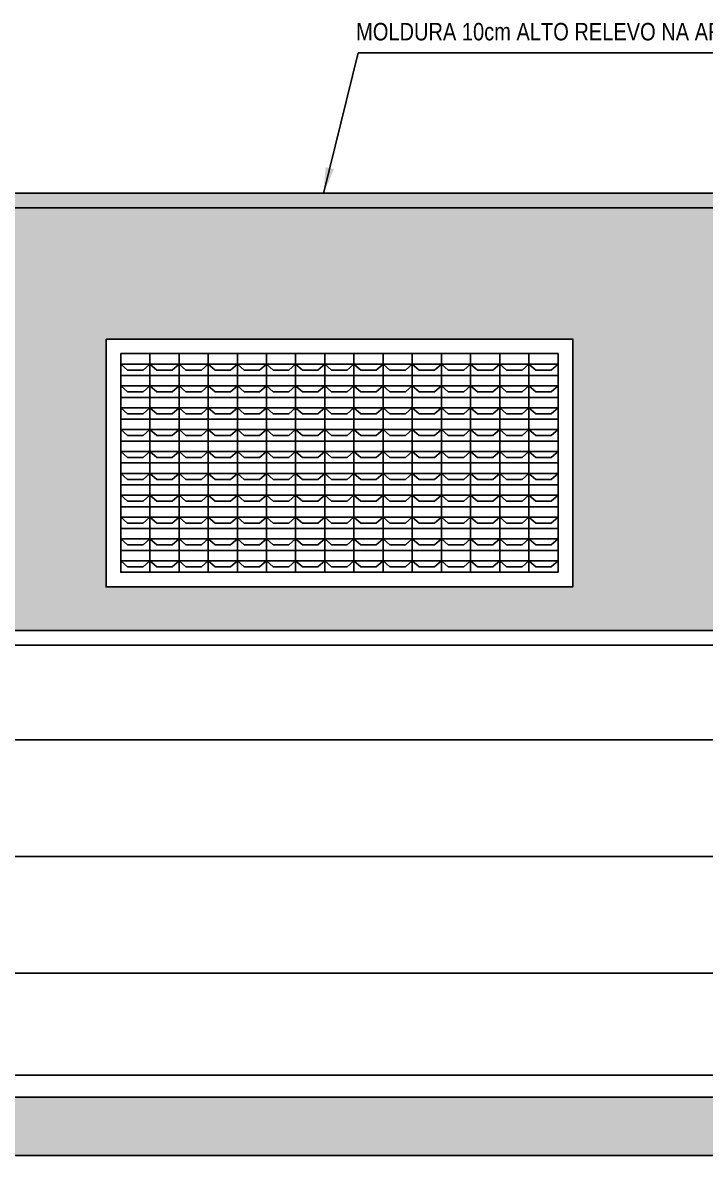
# Model space of a CAD drawing. Header units: millimetres. Extents: x 1170 to 1315, y 90 to 135.
# Drawn here: x 1200.82 to 1205.5, y 106.7 to 114.47 of the extents above; entities that cross this region are included whole.
import ezdxf

# ---------------------------------------------------------------- set-up
doc = ezdxf.new("R2010")
doc.units = ezdxf.units.MM
doc.header["$LTSCALE"] = 20
doc.header["$MEASUREMENT"] = 0
doc.layers.get('0').update_dxf_attribs({"linetype": 'CONTINUOUS'})
doc.layers.add('COTA', color=7, linetype='CONTINUOUS')
doc.layers.add('E-Cta-W', color=7, linetype='CONTINUOUS', lineweight=20)
doc.styles.add('F2', font='ARIALN.TTF')
doc.dimstyles.get("Standard").update_dxf_attribs({"dimtxt": 0.18, "dimasz": 0.18, "dimexe": 0.18, "dimexo": 0.0625, "dimgap": 0.09, "dimtad": 0, "dimtih": 1, "dimtoh": 1, "dimdec": 4, "dimzin": 0, "dimdsep": 46, "dimtxsty": 'Standard', "dimcen": 0.09, "dimadec": 0, "dimazin": 0, "dimtfac": 1, "dimtdec": 4, "dimtofl": 0, "dimtmove": 0, "dimatfit": 3, "dimfxl": 1, "dimtolj": 1, "dimtzin": 0, "dimarcsym": 0})

msp = doc.modelspace()

# ---------------------------------------------------------------- hatches: boundary and pattern name
h = msp.add_hatch()
h.set_pattern_fill('DOTS,_O', color=8)
h.set_pattern_definition([(0, (-0.52777, 1.53314), (0.03125, 0.0625), [0, -0.0625])])
h.paths.add_polyline_path([(1196.0679, 113.2987), (1218.9666, 113.2987), (1218.9666, 110.2987), (1196.0666, 110.2987)])
h.paths.add_polyline_path([(1214.9779, 112.2987), (1218.1779, 112.2987), (1218.1779, 110.5987), (1214.9779, 110.5987)], flags=16)
h.paths.add_polyline_path([(1210.4479, 112.2987), (1213.6479, 112.2987), (1213.6479, 110.5987), (1210.4479, 110.5987)], flags=16)
h.paths.add_polyline_path([(1205.9179, 112.2987), (1209.1179, 112.2987), (1209.1179, 110.5987), (1205.9179, 110.5987)], flags=16)
h.paths.add_polyline_path([(1201.3879, 112.2987), (1204.5879, 112.2987), (1204.5879, 110.5987), (1201.3879, 110.5987)], flags=16)
h.paths.add_polyline_path([(1196.8579, 112.2987), (1200.0579, 112.2987), (1200.0579, 110.5987), (1196.8579, 110.5987)], flags=16)
at = {"layer": 'COTA', "linetype": 'Continuous'}
h = msp.add_hatch(dxfattribs=at)
h.set_pattern_fill('ANSI38', color=8, scale=0.4, style=0)
h.set_pattern_definition([(45, (-0.52777, 1.53314), (-0.035355339, 0.035355339), []), (135, (-0.52777, 1.53314), (-0.1060660172, 0.035355339), [0.125, -0.075])])
h.paths.add_polyline_path([(1227.593, 106.6987), (1227.593, 107.0987), (1226.4666, 107.0987), (1178.0762, 107.0987), (1178.0762, 106.6987)])

# ---------------------------------------------------------------- linework, layer by layer
at = {"layer": 'COTA', "color": 5, "linetype": 'Continuous'}
for p, q in [((1195.9679, 113.2987), (1219.0666, 113.2987)), ((1195.9679, 113.1987), (1219.0666, 113.1987))]:
    msp.add_line(p, q, dxfattribs=at)
at = {"layer": 'COTA', "color": 7, "linetype": 'Continuous'}
for p, q in [((1201.4879, 112.1987), (1204.4879, 112.1987)), ((1201.4879, 112.1987), (1204.4879, 112.1987)), ((1218.9666, 109.5487), (1191.8057, 109.5487)), ((1218.9666, 108.7487), (1191.8057, 108.7487)), ((1218.9666, 107.9487), (1191.8057, 107.9487))]:
    msp.add_line(p, q, dxfattribs=at)
at = {"layer": 'COTA', "color": 8, "linetype": 'Continuous'}
for p, q in [((1201.4879, 112.1987), (1201.4879, 112.0487)), ((1201.6879, 112.1987), (1201.6879, 112.0487)), ((1201.8879, 112.1987), (1201.8879, 112.0487)), ((1202.0879, 112.1987), (1202.0879, 112.0487)), ((1202.2879, 112.1987), (1202.2879, 112.0487)), ((1202.4879, 112.1987), (1202.4879, 112.0487)), ((1202.6879, 112.1987), (1202.6879, 112.0487)), ((1202.8879, 112.1987), (1202.8879, 112.0487)), ((1203.0879, 112.1987), (1203.0879, 112.0487)), ((1203.2879, 112.1987), (1203.2879, 112.0487)), ((1203.4879, 112.1987), (1203.4879, 112.0487)), ((1203.6879, 112.1987), (1203.6879, 112.0487)), ((1203.8879, 112.1987), (1203.8879, 112.0487)), ((1204.0879, 112.1987), (1204.0879, 112.0487)), ((1204.2879, 112.1987), (1204.2879, 112.0487)), ((1204.4879, 112.1987), (1204.4879, 110.6987)), ((1201.4879, 112.1274), (1201.5347, 112.0859)), ((1201.4879, 112.1274), (1201.6879, 112.1274)), ((1201.5347, 112.0859), (1201.641, 112.0859)), ((1201.6879, 112.1274), (1201.641, 112.0859)), ((1201.6879, 112.1274), (1201.7347, 112.0859)), ((1201.6879, 112.1274), (1201.8879, 112.1274)), ((1201.7347, 112.0859), (1201.841, 112.0859)), ((1201.8879, 112.1274), (1201.841, 112.0859)), ((1201.8879, 112.1274), (1201.9347, 112.0859)), ((1201.8879, 112.1274), (1202.0879, 112.1274)), ((1201.9347, 112.0859), (1202.041, 112.0859)), ((1202.0879, 112.1274), (1202.041, 112.0859)), ((1202.0879, 112.1274), (1202.1347, 112.0859)), ((1202.0879, 112.1274), (1202.2879, 112.1274)), ((1202.1347, 112.0859), (1202.241, 112.0859)), ((1202.2879, 112.1274), (1202.241, 112.0859)), ((1202.2879, 112.1274), (1202.3347, 112.0859)), ((1202.2879, 112.1274), (1202.4879, 112.1274)), ((1202.3347, 112.0859), (1202.441, 112.0859)), ((1202.4879, 112.1274), (1202.441, 112.0859)), ((1202.4879, 112.1274), (1202.5347, 112.0859)), ((1202.4879, 112.1274), (1202.6879, 112.1274)), ((1202.5347, 112.0859), (1202.641, 112.0859)), ((1202.6879, 112.1274), (1202.641, 112.0859)), ((1202.6879, 112.1274), (1202.7347, 112.0859)), ((1202.6879, 112.1274), (1202.8879, 112.1274)), ((1202.7347, 112.0859), (1202.841, 112.0859)), ((1202.8879, 112.1274), (1202.841, 112.0859)), ((1202.8879, 112.1274), (1202.9347, 112.0859)), ((1202.8879, 112.1274), (1203.0879, 112.1274)), ((1202.9347, 112.0859), (1203.041, 112.0859)), ((1203.0879, 112.1274), (1203.041, 112.0859)), ((1203.0879, 112.1274), (1203.1347, 112.0859)), ((1203.0879, 112.1274), (1203.2879, 112.1274)), ((1203.1347, 112.0859), (1203.241, 112.0859)), ((1203.2879, 112.1274), (1203.241, 112.0859)), ((1203.2879, 112.1274), (1203.3347, 112.0859)), ((1203.2879, 112.1274), (1203.4879, 112.1274)), ((1203.3347, 112.0859), (1203.441, 112.0859)), ((1203.4879, 112.1274), (1203.441, 112.0859)), ((1203.4879, 112.1274), (1203.5347, 112.0859)), ((1203.4879, 112.1274), (1203.6879, 112.1274)), ((1203.5347, 112.0859), (1203.641, 112.0859)), ((1203.6879, 112.1274), (1203.641, 112.0859)), ((1203.6879, 112.1274), (1203.7347, 112.0859)), ((1203.6879, 112.1274), (1203.8879, 112.1274)), ((1203.7347, 112.0859), (1203.841, 112.0859)), ((1203.8879, 112.1274), (1203.841, 112.0859)), ((1203.8879, 112.1274), (1203.9347, 112.0859)), ((1203.8879, 112.1274), (1204.0879, 112.1274)), ((1203.9347, 112.0859), (1204.041, 112.0859)), ((1204.0879, 112.1274), (1204.041, 112.0859)), ((1204.0879, 112.1274), (1204.1347, 112.0859)), ((1204.0879, 112.1274), (1204.2879, 112.1274)), ((1204.1347, 112.0859), (1204.241, 112.0859)), ((1204.2879, 112.1274), (1204.241, 112.0859)), ((1204.2879, 112.1274), (1204.3347, 112.0859)), ((1204.2879, 112.1274), (1204.4879, 112.1274)), ((1204.3347, 112.0859), (1204.441, 112.0859)), ((1204.4879, 112.1274), (1204.441, 112.0859)), ((1201.4879, 112.0487), (1201.4879, 111.8987)), ((1201.4879, 112.0487), (1201.6879, 112.0487)), ((1201.4879, 111.9774), (1201.5347, 111.9359)), ((1201.4879, 111.9774), (1201.6879, 111.9774)), ((1201.6879, 111.9774), (1201.641, 111.9359)), ((1201.6879, 112.0487), (1201.6879, 111.8987)), ((1201.6879, 112.0487), (1201.8879, 112.0487)), ((1201.6879, 111.9774), (1201.7347, 111.9359)), ((1201.6879, 111.9774), (1201.8879, 111.9774)), ((1201.8879, 111.9774), (1201.841, 111.9359)), ((1201.8879, 112.0487), (1201.8879, 111.8987)), ((1201.8879, 112.0487), (1202.0879, 112.0487)), ((1201.8879, 111.9774), (1201.9347, 111.9359)), ((1201.8879, 111.9774), (1202.0879, 111.9774)), ((1202.0879, 111.9774), (1202.041, 111.9359)), ((1202.0879, 112.0487), (1202.0879, 111.8987)), ((1202.0879, 112.0487), (1202.2879, 112.0487)), ((1202.0879, 111.9774), (1202.1347, 111.9359)), ((1202.0879, 111.9774), (1202.2879, 111.9774)), ((1202.2879, 111.9774), (1202.241, 111.9359)), ((1202.2879, 112.0487), (1202.2879, 111.8987)), ((1202.2879, 112.0487), (1202.4879, 112.0487)), ((1202.2879, 111.9774), (1202.3347, 111.9359)), ((1202.2879, 111.9774), (1202.4879, 111.9774)), ((1202.4879, 111.9774), (1202.441, 111.9359)), ((1202.4879, 112.0487), (1202.4879, 111.8987)), ((1202.4879, 112.0487), (1202.6879, 112.0487)), ((1202.4879, 111.9774), (1202.5347, 111.9359)), ((1202.4879, 111.9774), (1202.6879, 111.9774)), ((1202.6879, 111.9774), (1202.641, 111.9359)), ((1202.6879, 112.0487), (1202.6879, 111.8987)), ((1202.6879, 112.0487), (1202.8879, 112.0487)), ((1202.6879, 111.9774), (1202.7347, 111.9359)), ((1202.6879, 111.9774), (1202.8879, 111.9774)), ((1202.8879, 111.9774), (1202.841, 111.9359)), ((1202.8879, 112.0487), (1202.8879, 111.8987)), ((1202.8879, 112.0487), (1203.0879, 112.0487)), ((1202.8879, 111.9774), (1202.9347, 111.9359)), ((1202.8879, 111.9774), (1203.0879, 111.9774)), ((1203.0879, 111.9774), (1203.041, 111.9359)), ((1203.0879, 112.0487), (1203.0879, 111.8987)), ((1203.0879, 112.0487), (1203.2879, 112.0487)), ((1203.0879, 111.9774), (1203.1347, 111.9359)), ((1203.0879, 111.9774), (1203.2879, 111.9774)), ((1203.2879, 111.9774), (1203.241, 111.9359)), ((1203.2879, 112.0487), (1203.2879, 111.8987)), ((1203.2879, 112.0487), (1203.4879, 112.0487)), ((1203.2879, 111.9774), (1203.3347, 111.9359)), ((1203.2879, 111.9774), (1203.4879, 111.9774)), ((1203.4879, 111.9774), (1203.441, 111.9359)), ((1203.4879, 112.0487), (1203.4879, 111.8987)), ((1203.4879, 112.0487), (1203.6879, 112.0487)), ((1203.4879, 111.9774), (1203.5347, 111.9359)), ((1203.4879, 111.9774), (1203.6879, 111.9774)), ((1203.6879, 111.9774), (1203.641, 111.9359)), ((1203.6879, 112.0487), (1203.6879, 111.8987)), ((1203.6879, 112.0487), (1203.8879, 112.0487)), ((1203.6879, 111.9774), (1203.7347, 111.9359)), ((1203.6879, 111.9774), (1203.8879, 111.9774)), ((1203.8879, 111.9774), (1203.841, 111.9359)), ((1203.8879, 112.0487), (1203.8879, 111.8987)), ((1203.8879, 112.0487), (1204.0879, 112.0487)), ((1203.8879, 111.9774), (1203.9347, 111.9359)), ((1203.8879, 111.9774), (1204.0879, 111.9774)), ((1204.0879, 111.9774), (1204.041, 111.9359)), ((1204.0879, 112.0487), (1204.0879, 111.8987)), ((1204.0879, 112.0487), (1204.2879, 112.0487)), ((1204.0879, 111.9774), (1204.1347, 111.9359)), ((1204.0879, 111.9774), (1204.2879, 111.9774)), ((1204.2879, 111.9774), (1204.241, 111.9359)), ((1204.2879, 112.0487), (1204.2879, 111.8987)), ((1204.2879, 112.0487), (1204.4879, 112.0487)), ((1204.2879, 111.9774), (1204.3347, 111.9359)), ((1204.2879, 111.9774), (1204.4879, 111.9774)), ((1204.4879, 111.9774), (1204.441, 111.9359)), ((1201.4879, 111.8987), (1201.4879, 111.7487)), ((1201.4879, 111.8987), (1201.6879, 111.8987)), ((1201.5347, 111.9359), (1201.641, 111.9359)), ((1201.6879, 111.8987), (1201.6879, 111.7487)), ((1201.6879, 111.8987), (1201.8879, 111.8987)), ((1201.7347, 111.9359), (1201.841, 111.9359)), ((1201.8879, 111.8987), (1201.8879, 111.7487)), ((1201.8879, 111.8987), (1202.0879, 111.8987)), ((1201.9347, 111.9359), (1202.041, 111.9359)), ((1202.0879, 111.8987), (1202.0879, 111.7487)), ((1202.0879, 111.8987), (1202.2879, 111.8987)), ((1202.1347, 111.9359), (1202.241, 111.9359)), ((1202.2879, 111.8987), (1202.2879, 111.7487)), ((1202.2879, 111.8987), (1202.4879, 111.8987)), ((1202.3347, 111.9359), (1202.441, 111.9359)), ((1202.4879, 111.8987), (1202.4879, 111.7487)), ((1202.4879, 111.8987), (1202.6879, 111.8987)), ((1202.5347, 111.9359), (1202.641, 111.9359)), ((1202.6879, 111.8987), (1202.6879, 111.7487)), ((1202.6879, 111.8987), (1202.8879, 111.8987)), ((1202.7347, 111.9359), (1202.841, 111.9359)), ((1202.8879, 111.8987), (1202.8879, 111.7487)), ((1202.8879, 111.8987), (1203.0879, 111.8987)), ((1202.9347, 111.9359), (1203.041, 111.9359)), ((1203.0879, 111.8987), (1203.0879, 111.7487)), ((1203.0879, 111.8987), (1203.2879, 111.8987)), ((1203.1347, 111.9359), (1203.241, 111.9359)), ((1203.2879, 111.8987), (1203.2879, 111.7487)), ((1203.2879, 111.8987), (1203.4879, 111.8987)), ((1203.3347, 111.9359), (1203.441, 111.9359)), ((1203.4879, 111.8987), (1203.4879, 111.7487)), ((1203.4879, 111.8987), (1203.6879, 111.8987)), ((1203.5347, 111.9359), (1203.641, 111.9359)), ((1203.6879, 111.8987), (1203.6879, 111.7487)), ((1203.6879, 111.8987), (1203.8879, 111.8987)), ((1203.7347, 111.9359), (1203.841, 111.9359)), ((1203.8879, 111.8987), (1203.8879, 111.7487)), ((1203.8879, 111.8987), (1204.0879, 111.8987)), ((1203.9347, 111.9359), (1204.041, 111.9359)), ((1204.0879, 111.8987), (1204.0879, 111.7487)), ((1204.0879, 111.8987), (1204.2879, 111.8987)), ((1204.1347, 111.9359), (1204.241, 111.9359)), ((1204.2879, 111.8987), (1204.2879, 111.7487)), ((1204.2879, 111.8987), (1204.4879, 111.8987)), ((1204.3347, 111.9359), (1204.441, 111.9359)), ((1201.4879, 111.8274), (1201.5347, 111.7859)), ((1201.4879, 111.8274), (1201.6879, 111.8274)), ((1201.6879, 111.8274), (1201.641, 111.7859)), ((1201.6879, 111.8274), (1201.7347, 111.7859)), ((1201.6879, 111.8274), (1201.8879, 111.8274)), ((1201.8879, 111.8274), (1201.841, 111.7859)), ((1201.8879, 111.8274), (1201.9347, 111.7859)), ((1201.8879, 111.8274), (1202.0879, 111.8274)), ((1202.0879, 111.8274), (1202.041, 111.7859)), ((1202.0879, 111.8274), (1202.1347, 111.7859)), ((1202.0879, 111.8274), (1202.2879, 111.8274)), ((1202.2879, 111.8274), (1202.241, 111.7859)), ((1202.2879, 111.8274), (1202.3347, 111.7859)), ((1202.2879, 111.8274), (1202.4879, 111.8274)), ((1202.4879, 111.8274), (1202.441, 111.7859)), ((1202.4879, 111.8274), (1202.5347, 111.7859)), ((1202.4879, 111.8274), (1202.6879, 111.8274)), ((1202.6879, 111.8274), (1202.641, 111.7859)), ((1202.6879, 111.8274), (1202.7347, 111.7859)), ((1202.6879, 111.8274), (1202.8879, 111.8274)), ((1202.8879, 111.8274), (1202.841, 111.7859)), ((1202.8879, 111.8274), (1202.9347, 111.7859)), ((1202.8879, 111.8274), (1203.0879, 111.8274)), ((1203.0879, 111.8274), (1203.041, 111.7859)), ((1203.0879, 111.8274), (1203.1347, 111.7859)), ((1203.0879, 111.8274), (1203.2879, 111.8274)), ((1203.2879, 111.8274), (1203.241, 111.7859)), ((1203.2879, 111.8274), (1203.3347, 111.7859)), ((1203.2879, 111.8274), (1203.4879, 111.8274)), ((1203.4879, 111.8274), (1203.441, 111.7859)), ((1203.4879, 111.8274), (1203.5347, 111.7859)), ((1203.4879, 111.8274), (1203.6879, 111.8274)), ((1203.6879, 111.8274), (1203.641, 111.7859)), ((1203.6879, 111.8274), (1203.7347, 111.7859)), ((1203.6879, 111.8274), (1203.8879, 111.8274)), ((1203.8879, 111.8274), (1203.841, 111.7859)), ((1203.8879, 111.8274), (1203.9347, 111.7859)), ((1203.8879, 111.8274), (1204.0879, 111.8274)), ((1204.0879, 111.8274), (1204.041, 111.7859)), ((1204.0879, 111.8274), (1204.1347, 111.7859)), ((1204.0879, 111.8274), (1204.2879, 111.8274)), ((1204.2879, 111.8274), (1204.241, 111.7859)), ((1204.2879, 111.8274), (1204.3347, 111.7859)), ((1204.2879, 111.8274), (1204.4879, 111.8274)), ((1204.4879, 111.8274), (1204.441, 111.7859)), ((1201.4879, 111.7487), (1201.4879, 111.5987)), ((1201.4879, 111.7487), (1201.6879, 111.7487)), ((1201.5347, 111.7859), (1201.641, 111.7859)), ((1201.6879, 111.7487), (1201.6879, 111.5987)), ((1201.6879, 111.7487), (1201.8879, 111.7487)), ((1201.7347, 111.7859), (1201.841, 111.7859)), ((1201.8879, 111.7487), (1201.8879, 111.5987)), ((1201.8879, 111.7487), (1202.0879, 111.7487)), ((1201.9347, 111.7859), (1202.041, 111.7859)), ((1202.0879, 111.7487), (1202.0879, 111.5987)), ((1202.0879, 111.7487), (1202.2879, 111.7487)), ((1202.1347, 111.7859), (1202.241, 111.7859)), ((1202.2879, 111.7487), (1202.2879, 111.5987)), ((1202.2879, 111.7487), (1202.4879, 111.7487)), ((1202.3347, 111.7859), (1202.441, 111.7859)), ((1202.4879, 111.7487), (1202.4879, 111.5987)), ((1202.4879, 111.7487), (1202.6879, 111.7487)), ((1202.5347, 111.7859), (1202.641, 111.7859)), ((1202.6879, 111.7487), (1202.6879, 111.5987)), ((1202.6879, 111.7487), (1202.8879, 111.7487)), ((1202.7347, 111.7859), (1202.841, 111.7859)), ((1202.8879, 111.7487), (1202.8879, 111.5987)), ((1202.8879, 111.7487), (1203.0879, 111.7487)), ((1202.9347, 111.7859), (1203.041, 111.7859)), ((1203.0879, 111.7487), (1203.0879, 111.5987)), ((1203.0879, 111.7487), (1203.2879, 111.7487)), ((1203.1347, 111.7859), (1203.241, 111.7859)), ((1203.2879, 111.7487), (1203.2879, 111.5987)), ((1203.2879, 111.7487), (1203.4879, 111.7487)), ((1203.3347, 111.7859), (1203.441, 111.7859)), ((1203.4879, 111.7487), (1203.4879, 111.5987)), ((1203.4879, 111.7487), (1203.6879, 111.7487)), ((1203.5347, 111.7859), (1203.641, 111.7859)), ((1203.6879, 111.7487), (1203.6879, 111.5987)), ((1203.6879, 111.7487), (1203.8879, 111.7487)), ((1203.7347, 111.7859), (1203.841, 111.7859)), ((1203.8879, 111.7487), (1203.8879, 111.5987)), ((1203.8879, 111.7487), (1204.0879, 111.7487)), ((1203.9347, 111.7859), (1204.041, 111.7859)), ((1204.0879, 111.7487), (1204.0879, 111.5987)), ((1204.0879, 111.7487), (1204.2879, 111.7487)), ((1204.1347, 111.7859), (1204.241, 111.7859)), ((1204.2879, 111.7487), (1204.2879, 111.5987)), ((1204.2879, 111.7487), (1204.4879, 111.7487)), ((1204.3347, 111.7859), (1204.441, 111.7859)), ((1201.4879, 111.6774), (1201.5347, 111.6359)), ((1201.4879, 111.6774), (1201.6879, 111.6774)), ((1201.6879, 111.6774), (1201.641, 111.6359)), ((1201.6879, 111.6774), (1201.7347, 111.6359)), ((1201.6879, 111.6774), (1201.8879, 111.6774)), ((1201.8879, 111.6774), (1201.841, 111.6359)), ((1201.8879, 111.6774), (1201.9347, 111.6359)), ((1201.8879, 111.6774), (1202.0879, 111.6774)), ((1202.0879, 111.6774), (1202.041, 111.6359)), ((1202.0879, 111.6774), (1202.1347, 111.6359)), ((1202.0879, 111.6774), (1202.2879, 111.6774)), ((1202.2879, 111.6774), (1202.241, 111.6359)), ((1202.2879, 111.6774), (1202.3347, 111.6359)), ((1202.2879, 111.6774), (1202.4879, 111.6774)), ((1202.4879, 111.6774), (1202.441, 111.6359)), ((1202.4879, 111.6774), (1202.5347, 111.6359)), ((1202.4879, 111.6774), (1202.6879, 111.6774)), ((1202.6879, 111.6774), (1202.641, 111.6359)), ((1202.6879, 111.6774), (1202.7347, 111.6359)), ((1202.6879, 111.6774), (1202.8879, 111.6774)), ((1202.8879, 111.6774), (1202.841, 111.6359)), ((1202.8879, 111.6774), (1202.9347, 111.6359)), ((1202.8879, 111.6774), (1203.0879, 111.6774)), ((1203.0879, 111.6774), (1203.041, 111.6359)), ((1203.0879, 111.6774), (1203.1347, 111.6359)), ((1203.0879, 111.6774), (1203.2879, 111.6774)), ((1203.2879, 111.6774), (1203.241, 111.6359)), ((1203.2879, 111.6774), (1203.3347, 111.6359)), ((1203.2879, 111.6774), (1203.4879, 111.6774)), ((1203.4879, 111.6774), (1203.441, 111.6359)), ((1203.4879, 111.6774), (1203.5347, 111.6359)), ((1203.4879, 111.6774), (1203.6879, 111.6774)), ((1203.6879, 111.6774), (1203.641, 111.6359)), ((1203.6879, 111.6774), (1203.7347, 111.6359)), ((1203.6879, 111.6774), (1203.8879, 111.6774)), ((1203.8879, 111.6774), (1203.841, 111.6359)), ((1203.8879, 111.6774), (1203.9347, 111.6359)), ((1203.8879, 111.6774), (1204.0879, 111.6774)), ((1204.0879, 111.6774), (1204.041, 111.6359)), ((1204.0879, 111.6774), (1204.1347, 111.6359)), ((1204.0879, 111.6774), (1204.2879, 111.6774)), ((1204.2879, 111.6774), (1204.241, 111.6359)), ((1204.2879, 111.6774), (1204.3347, 111.6359)), ((1204.2879, 111.6774), (1204.4879, 111.6774)), ((1204.4879, 111.6774), (1204.441, 111.6359)), ((1201.4879, 111.5987), (1201.4879, 111.4487)), ((1201.4879, 111.5987), (1201.6879, 111.5987)), ((1201.5347, 111.6359), (1201.641, 111.6359)), ((1201.6879, 111.5987), (1201.6879, 111.4487)), ((1201.6879, 111.5987), (1201.8879, 111.5987)), ((1201.7347, 111.6359), (1201.841, 111.6359)), ((1201.8879, 111.5987), (1201.8879, 111.4487)), ((1201.8879, 111.5987), (1202.0879, 111.5987)), ((1201.9347, 111.6359), (1202.041, 111.6359)), ((1202.0879, 111.5987), (1202.0879, 111.4487)), ((1202.0879, 111.5987), (1202.2879, 111.5987)), ((1202.1347, 111.6359), (1202.241, 111.6359)), ((1202.2879, 111.5987), (1202.2879, 111.4487)), ((1202.2879, 111.5987), (1202.4879, 111.5987)), ((1202.3347, 111.6359), (1202.441, 111.6359)), ((1202.4879, 111.5987), (1202.4879, 111.4487)), ((1202.4879, 111.5987), (1202.6879, 111.5987)), ((1202.5347, 111.6359), (1202.641, 111.6359)), ((1202.6879, 111.5987), (1202.6879, 111.4487)), ((1202.6879, 111.5987), (1202.8879, 111.5987)), ((1202.7347, 111.6359), (1202.841, 111.6359)), ((1202.8879, 111.5987), (1202.8879, 111.4487)), ((1202.8879, 111.5987), (1203.0879, 111.5987)), ((1202.9347, 111.6359), (1203.041, 111.6359)), ((1203.0879, 111.5987), (1203.0879, 111.4487)), ((1203.0879, 111.5987), (1203.2879, 111.5987)), ((1203.1347, 111.6359), (1203.241, 111.6359)), ((1203.2879, 111.5987), (1203.2879, 111.4487)), ((1203.2879, 111.5987), (1203.4879, 111.5987)), ((1203.3347, 111.6359), (1203.441, 111.6359)), ((1203.4879, 111.5987), (1203.4879, 111.4487)), ((1203.4879, 111.5987), (1203.6879, 111.5987)), ((1203.5347, 111.6359), (1203.641, 111.6359)), ((1203.6879, 111.5987), (1203.6879, 111.4487)), ((1203.6879, 111.5987), (1203.8879, 111.5987)), ((1203.7347, 111.6359), (1203.841, 111.6359)), ((1203.8879, 111.5987), (1203.8879, 111.4487)), ((1203.8879, 111.5987), (1204.0879, 111.5987)), ((1203.9347, 111.6359), (1204.041, 111.6359)), ((1204.0879, 111.5987), (1204.0879, 111.4487)), ((1204.0879, 111.5987), (1204.2879, 111.5987)), ((1204.1347, 111.6359), (1204.241, 111.6359)), ((1204.2879, 111.5987), (1204.2879, 111.4487)), ((1204.2879, 111.5987), (1204.4879, 111.5987)), ((1204.3347, 111.6359), (1204.441, 111.6359)), ((1201.4879, 111.5274), (1201.5347, 111.4859)), ((1201.4879, 111.5274), (1201.6879, 111.5274)), ((1201.6879, 111.5274), (1201.641, 111.4859)), ((1201.6879, 111.5274), (1201.7347, 111.4859)), ((1201.6879, 111.5274), (1201.8879, 111.5274)), ((1201.8879, 111.5274), (1201.841, 111.4859)), ((1201.8879, 111.5274), (1201.9347, 111.4859)), ((1201.8879, 111.5274), (1202.0879, 111.5274)), ((1202.0879, 111.5274), (1202.041, 111.4859)), ((1202.0879, 111.5274), (1202.1347, 111.4859)), ((1202.0879, 111.5274), (1202.2879, 111.5274)), ((1202.2879, 111.5274), (1202.241, 111.4859)), ((1202.2879, 111.5274), (1202.3347, 111.4859)), ((1202.2879, 111.5274), (1202.4879, 111.5274)), ((1202.4879, 111.5274), (1202.441, 111.4859)), ((1202.4879, 111.5274), (1202.5347, 111.4859)), ((1202.4879, 111.5274), (1202.6879, 111.5274)), ((1202.6879, 111.5274), (1202.641, 111.4859)), ((1202.6879, 111.5274), (1202.7347, 111.4859)), ((1202.6879, 111.5274), (1202.8879, 111.5274)), ((1202.8879, 111.5274), (1202.841, 111.4859)), ((1202.8879, 111.5274), (1202.9347, 111.4859)), ((1202.8879, 111.5274), (1203.0879, 111.5274)), ((1203.0879, 111.5274), (1203.041, 111.4859)), ((1203.0879, 111.5274), (1203.1347, 111.4859)), ((1203.0879, 111.5274), (1203.2879, 111.5274)), ((1203.2879, 111.5274), (1203.241, 111.4859)), ((1203.2879, 111.5274), (1203.3347, 111.4859)), ((1203.2879, 111.5274), (1203.4879, 111.5274)), ((1203.4879, 111.5274), (1203.441, 111.4859)), ((1203.4879, 111.5274), (1203.5347, 111.4859)), ((1203.4879, 111.5274), (1203.6879, 111.5274)), ((1203.6879, 111.5274), (1203.641, 111.4859)), ((1203.6879, 111.5274), (1203.7347, 111.4859)), ((1203.6879, 111.5274), (1203.8879, 111.5274)), ((1203.8879, 111.5274), (1203.841, 111.4859)), ((1203.8879, 111.5274), (1203.9347, 111.4859)), ((1203.8879, 111.5274), (1204.0879, 111.5274)), ((1204.0879, 111.5274), (1204.041, 111.4859)), ((1204.0879, 111.5274), (1204.1347, 111.4859)), ((1204.0879, 111.5274), (1204.2879, 111.5274)), ((1204.2879, 111.5274), (1204.241, 111.4859)), ((1204.2879, 111.5274), (1204.3347, 111.4859)), ((1204.2879, 111.5274), (1204.4879, 111.5274)), ((1204.4879, 111.5274), (1204.441, 111.4859)), ((1201.4879, 111.4487), (1201.4879, 111.2987)), ((1201.4879, 111.4487), (1201.6879, 111.4487)), ((1201.5347, 111.4859), (1201.641, 111.4859)), ((1201.6879, 111.4487), (1201.6879, 111.2987)), ((1201.6879, 111.4487), (1201.8879, 111.4487)), ((1201.7347, 111.4859), (1201.841, 111.4859)), ((1201.8879, 111.4487), (1201.8879, 111.2987)), ((1201.8879, 111.4487), (1202.0879, 111.4487)), ((1201.9347, 111.4859), (1202.041, 111.4859)), ((1202.0879, 111.4487), (1202.0879, 111.2987)), ((1202.0879, 111.4487), (1202.2879, 111.4487)), ((1202.1347, 111.4859), (1202.241, 111.4859)), ((1202.2879, 111.4487), (1202.2879, 111.2987)), ((1202.2879, 111.4487), (1202.4879, 111.4487)), ((1202.3347, 111.4859), (1202.441, 111.4859)), ((1202.4879, 111.4487), (1202.4879, 111.2987)), ((1202.4879, 111.4487), (1202.6879, 111.4487)), ((1202.5347, 111.4859), (1202.641, 111.4859)), ((1202.6879, 111.4487), (1202.6879, 111.2987)), ((1202.6879, 111.4487), (1202.8879, 111.4487)), ((1202.7347, 111.4859), (1202.841, 111.4859)), ((1202.8879, 111.4487), (1202.8879, 111.2987)), ((1202.8879, 111.4487), (1203.0879, 111.4487)), ((1202.9347, 111.4859), (1203.041, 111.4859)), ((1203.0879, 111.4487), (1203.0879, 111.2987)), ((1203.0879, 111.4487), (1203.2879, 111.4487)), ((1203.1347, 111.4859), (1203.241, 111.4859)), ((1203.2879, 111.4487), (1203.2879, 111.2987)), ((1203.2879, 111.4487), (1203.4879, 111.4487)), ((1203.3347, 111.4859), (1203.441, 111.4859)), ((1203.4879, 111.4487), (1203.4879, 111.2987)), ((1203.4879, 111.4487), (1203.6879, 111.4487)), ((1203.5347, 111.4859), (1203.641, 111.4859)), ((1203.6879, 111.4487), (1203.6879, 111.2987)), ((1203.6879, 111.4487), (1203.8879, 111.4487)), ((1203.7347, 111.4859), (1203.841, 111.4859)), ((1203.8879, 111.4487), (1203.8879, 111.2987)), ((1203.8879, 111.4487), (1204.0879, 111.4487)), ((1203.9347, 111.4859), (1204.041, 111.4859)), ((1204.0879, 111.4487), (1204.0879, 111.2987)), ((1204.0879, 111.4487), (1204.2879, 111.4487)), ((1204.1347, 111.4859), (1204.241, 111.4859)), ((1204.2879, 111.4487), (1204.2879, 111.2987)), ((1204.2879, 111.4487), (1204.4879, 111.4487)), ((1204.3347, 111.4859), (1204.441, 111.4859)), ((1201.4879, 111.3774), (1201.5347, 111.3359)), ((1201.4879, 111.3774), (1201.6879, 111.3774)), ((1201.6879, 111.3774), (1201.641, 111.3359)), ((1201.6879, 111.3774), (1201.7347, 111.3359)), ((1201.6879, 111.3774), (1201.8879, 111.3774)), ((1201.8879, 111.3774), (1201.841, 111.3359)), ((1201.8879, 111.3774), (1201.9347, 111.3359)), ((1201.8879, 111.3774), (1202.0879, 111.3774)), ((1202.0879, 111.3774), (1202.041, 111.3359)), ((1202.0879, 111.3774), (1202.1347, 111.3359)), ((1202.0879, 111.3774), (1202.2879, 111.3774)), ((1202.2879, 111.3774), (1202.241, 111.3359)), ((1202.2879, 111.3774), (1202.3347, 111.3359)), ((1202.2879, 111.3774), (1202.4879, 111.3774)), ((1202.4879, 111.3774), (1202.441, 111.3359)), ((1202.4879, 111.3774), (1202.5347, 111.3359)), ((1202.4879, 111.3774), (1202.6879, 111.3774)), ((1202.6879, 111.3774), (1202.641, 111.3359)), ((1202.6879, 111.3774), (1202.7347, 111.3359)), ((1202.6879, 111.3774), (1202.8879, 111.3774)), ((1202.8879, 111.3774), (1202.841, 111.3359)), ((1202.8879, 111.3774), (1202.9347, 111.3359)), ((1202.8879, 111.3774), (1203.0879, 111.3774)), ((1203.0879, 111.3774), (1203.041, 111.3359)), ((1203.0879, 111.3774), (1203.1347, 111.3359)), ((1203.0879, 111.3774), (1203.2879, 111.3774)), ((1203.2879, 111.3774), (1203.241, 111.3359)), ((1203.2879, 111.3774), (1203.3347, 111.3359)), ((1203.2879, 111.3774), (1203.4879, 111.3774)), ((1203.4879, 111.3774), (1203.441, 111.3359)), ((1203.4879, 111.3774), (1203.5347, 111.3359)), ((1203.4879, 111.3774), (1203.6879, 111.3774)), ((1203.6879, 111.3774), (1203.641, 111.3359)), ((1203.6879, 111.3774), (1203.7347, 111.3359)), ((1203.6879, 111.3774), (1203.8879, 111.3774)), ((1203.8879, 111.3774), (1203.841, 111.3359)), ((1203.8879, 111.3774), (1203.9347, 111.3359)), ((1203.8879, 111.3774), (1204.0879, 111.3774)), ((1204.0879, 111.3774), (1204.041, 111.3359)), ((1204.0879, 111.3774), (1204.1347, 111.3359)), ((1204.0879, 111.3774), (1204.2879, 111.3774)), ((1204.2879, 111.3774), (1204.241, 111.3359)), ((1204.2879, 111.3774), (1204.3347, 111.3359)), ((1204.2879, 111.3774), (1204.4879, 111.3774)), ((1204.4879, 111.3774), (1204.441, 111.3359)), ((1201.4879, 111.2987), (1201.4879, 111.1487)), ((1201.4879, 111.2987), (1201.6879, 111.2987)), ((1201.5347, 111.3359), (1201.641, 111.3359)), ((1201.6879, 111.2987), (1201.6879, 111.1487)), ((1201.6879, 111.2987), (1201.8879, 111.2987)), ((1201.7347, 111.3359), (1201.841, 111.3359)), ((1201.8879, 111.2987), (1201.8879, 111.1487)), ((1201.8879, 111.2987), (1202.0879, 111.2987)), ((1201.9347, 111.3359), (1202.041, 111.3359)), ((1202.0879, 111.2987), (1202.0879, 111.1487)), ((1202.0879, 111.2987), (1202.2879, 111.2987)), ((1202.1347, 111.3359), (1202.241, 111.3359)), ((1202.2879, 111.2987), (1202.2879, 111.1487)), ((1202.2879, 111.2987), (1202.4879, 111.2987)), ((1202.3347, 111.3359), (1202.441, 111.3359)), ((1202.4879, 111.2987), (1202.4879, 111.1487)), ((1202.4879, 111.2987), (1202.6879, 111.2987)), ((1202.5347, 111.3359), (1202.641, 111.3359)), ((1202.6879, 111.2987), (1202.6879, 111.1487)), ((1202.6879, 111.2987), (1202.8879, 111.2987)), ((1202.7347, 111.3359), (1202.841, 111.3359)), ((1202.8879, 111.2987), (1202.8879, 111.1487)), ((1202.8879, 111.2987), (1203.0879, 111.2987)), ((1202.9347, 111.3359), (1203.041, 111.3359)), ((1203.0879, 111.2987), (1203.0879, 111.1487)), ((1203.0879, 111.2987), (1203.2879, 111.2987)), ((1203.1347, 111.3359), (1203.241, 111.3359)), ((1203.2879, 111.2987), (1203.2879, 111.1487)), ((1203.2879, 111.2987), (1203.4879, 111.2987)), ((1203.3347, 111.3359), (1203.441, 111.3359)), ((1203.4879, 111.2987), (1203.4879, 111.1487)), ((1203.4879, 111.2987), (1203.6879, 111.2987)), ((1203.5347, 111.3359), (1203.641, 111.3359)), ((1203.6879, 111.2987), (1203.6879, 111.1487)), ((1203.6879, 111.2987), (1203.8879, 111.2987)), ((1203.7347, 111.3359), (1203.841, 111.3359)), ((1203.8879, 111.2987), (1203.8879, 111.1487)), ((1203.8879, 111.2987), (1204.0879, 111.2987)), ((1203.9347, 111.3359), (1204.041, 111.3359)), ((1204.0879, 111.2987), (1204.0879, 111.1487)), ((1204.0879, 111.2987), (1204.2879, 111.2987)), ((1204.1347, 111.3359), (1204.241, 111.3359)), ((1204.2879, 111.2987), (1204.2879, 111.1487)), ((1204.2879, 111.2987), (1204.4879, 111.2987)), ((1204.3347, 111.3359), (1204.441, 111.3359)), ((1201.4879, 111.2274), (1201.5347, 111.1859)), ((1201.4879, 111.2274), (1201.6879, 111.2274)), ((1201.6879, 111.2274), (1201.641, 111.1859)), ((1201.6879, 111.2274), (1201.7347, 111.1859)), ((1201.6879, 111.2274), (1201.8879, 111.2274)), ((1201.8879, 111.2274), (1201.841, 111.1859)), ((1201.8879, 111.2274), (1201.9347, 111.1859)), ((1201.8879, 111.2274), (1202.0879, 111.2274)), ((1202.0879, 111.2274), (1202.041, 111.1859)), ((1202.0879, 111.2274), (1202.1347, 111.1859)), ((1202.0879, 111.2274), (1202.2879, 111.2274)), ((1202.2879, 111.2274), (1202.241, 111.1859)), ((1202.2879, 111.2274), (1202.3347, 111.1859)), ((1202.2879, 111.2274), (1202.4879, 111.2274)), ((1202.4879, 111.2274), (1202.441, 111.1859)), ((1202.4879, 111.2274), (1202.5347, 111.1859)), ((1202.4879, 111.2274), (1202.6879, 111.2274)), ((1202.6879, 111.2274), (1202.641, 111.1859)), ((1202.6879, 111.2274), (1202.7347, 111.1859)), ((1202.6879, 111.2274), (1202.8879, 111.2274)), ((1202.8879, 111.2274), (1202.841, 111.1859)), ((1202.8879, 111.2274), (1202.9347, 111.1859)), ((1202.8879, 111.2274), (1203.0879, 111.2274)), ((1203.0879, 111.2274), (1203.041, 111.1859)), ((1203.0879, 111.2274), (1203.1347, 111.1859)), ((1203.0879, 111.2274), (1203.2879, 111.2274)), ((1203.2879, 111.2274), (1203.241, 111.1859)), ((1203.2879, 111.2274), (1203.3347, 111.1859)), ((1203.2879, 111.2274), (1203.4879, 111.2274)), ((1203.4879, 111.2274), (1203.441, 111.1859)), ((1203.4879, 111.2274), (1203.5347, 111.1859)), ((1203.4879, 111.2274), (1203.6879, 111.2274)), ((1203.6879, 111.2274), (1203.641, 111.1859)), ((1203.6879, 111.2274), (1203.7347, 111.1859)), ((1203.6879, 111.2274), (1203.8879, 111.2274)), ((1203.8879, 111.2274), (1203.841, 111.1859)), ((1203.8879, 111.2274), (1203.9347, 111.1859)), ((1203.8879, 111.2274), (1204.0879, 111.2274)), ((1204.0879, 111.2274), (1204.041, 111.1859)), ((1204.0879, 111.2274), (1204.1347, 111.1859)), ((1204.0879, 111.2274), (1204.2879, 111.2274)), ((1204.2879, 111.2274), (1204.241, 111.1859)), ((1204.2879, 111.2274), (1204.3347, 111.1859)), ((1204.2879, 111.2274), (1204.4879, 111.2274)), ((1204.4879, 111.2274), (1204.441, 111.1859)), ((1201.4879, 111.1487), (1201.4879, 110.9987)), ((1201.4879, 111.1487), (1201.6879, 111.1487)), ((1201.5347, 111.1859), (1201.641, 111.1859)), ((1201.6879, 111.1487), (1201.6879, 110.9987)), ((1201.6879, 111.1487), (1201.8879, 111.1487)), ((1201.7347, 111.1859), (1201.841, 111.1859)), ((1201.8879, 111.1487), (1201.8879, 110.9987)), ((1201.8879, 111.1487), (1202.0879, 111.1487)), ((1201.9347, 111.1859), (1202.041, 111.1859)), ((1202.0879, 111.1487), (1202.0879, 110.9987)), ((1202.0879, 111.1487), (1202.2879, 111.1487)), ((1202.1347, 111.1859), (1202.241, 111.1859)), ((1202.2879, 111.1487), (1202.2879, 110.9987)), ((1202.2879, 111.1487), (1202.4879, 111.1487)), ((1202.3347, 111.1859), (1202.441, 111.1859)), ((1202.4879, 111.1487), (1202.4879, 110.9987)), ((1202.4879, 111.1487), (1202.6879, 111.1487)), ((1202.5347, 111.1859), (1202.641, 111.1859)), ((1202.6879, 111.1487), (1202.6879, 110.9987)), ((1202.6879, 111.1487), (1202.8879, 111.1487)), ((1202.7347, 111.1859), (1202.841, 111.1859)), ((1202.8879, 111.1487), (1202.8879, 110.9987)), ((1202.8879, 111.1487), (1203.0879, 111.1487)), ((1202.9347, 111.1859), (1203.041, 111.1859)), ((1203.0879, 111.1487), (1203.0879, 110.9987)), ((1203.0879, 111.1487), (1203.2879, 111.1487)), ((1203.1347, 111.1859), (1203.241, 111.1859)), ((1203.2879, 111.1487), (1203.2879, 110.9987)), ((1203.2879, 111.1487), (1203.4879, 111.1487)), ((1203.3347, 111.1859), (1203.441, 111.1859)), ((1203.4879, 111.1487), (1203.4879, 110.9987)), ((1203.4879, 111.1487), (1203.6879, 111.1487)), ((1203.5347, 111.1859), (1203.641, 111.1859)), ((1203.6879, 111.1487), (1203.6879, 110.9987)), ((1203.6879, 111.1487), (1203.8879, 111.1487)), ((1203.7347, 111.1859), (1203.841, 111.1859)), ((1203.8879, 111.1487), (1203.8879, 110.9987)), ((1203.8879, 111.1487), (1204.0879, 111.1487)), ((1203.9347, 111.1859), (1204.041, 111.1859)), ((1204.0879, 111.1487), (1204.0879, 110.9987)), ((1204.0879, 111.1487), (1204.2879, 111.1487)), ((1204.1347, 111.1859), (1204.241, 111.1859)), ((1204.2879, 111.1487), (1204.2879, 110.9987)), ((1204.2879, 111.1487), (1204.4879, 111.1487)), ((1204.3347, 111.1859), (1204.441, 111.1859)), ((1201.4879, 111.0774), (1201.5347, 111.0359)), ((1201.4879, 111.0774), (1201.6879, 111.0774)), ((1201.6879, 111.0774), (1201.641, 111.0359)), ((1201.6879, 111.0774), (1201.7347, 111.0359)), ((1201.6879, 111.0774), (1201.8879, 111.0774)), ((1201.8879, 111.0774), (1201.841, 111.0359)), ((1201.8879, 111.0774), (1201.9347, 111.0359)), ((1201.8879, 111.0774), (1202.0879, 111.0774)), ((1202.0879, 111.0774), (1202.041, 111.0359)), ((1202.0879, 111.0774), (1202.1347, 111.0359)), ((1202.0879, 111.0774), (1202.2879, 111.0774)), ((1202.2879, 111.0774), (1202.241, 111.0359)), ((1202.2879, 111.0774), (1202.3347, 111.0359)), ((1202.2879, 111.0774), (1202.4879, 111.0774)), ((1202.4879, 111.0774), (1202.441, 111.0359)), ((1202.4879, 111.0774), (1202.5347, 111.0359)), ((1202.4879, 111.0774), (1202.6879, 111.0774)), ((1202.6879, 111.0774), (1202.641, 111.0359)), ((1202.6879, 111.0774), (1202.7347, 111.0359)), ((1202.6879, 111.0774), (1202.8879, 111.0774)), ((1202.8879, 111.0774), (1202.841, 111.0359)), ((1202.8879, 111.0774), (1202.9347, 111.0359)), ((1202.8879, 111.0774), (1203.0879, 111.0774)), ((1203.0879, 111.0774), (1203.041, 111.0359)), ((1203.0879, 111.0774), (1203.1347, 111.0359)), ((1203.0879, 111.0774), (1203.2879, 111.0774)), ((1203.2879, 111.0774), (1203.241, 111.0359)), ((1203.2879, 111.0774), (1203.3347, 111.0359)), ((1203.2879, 111.0774), (1203.4879, 111.0774)), ((1203.4879, 111.0774), (1203.441, 111.0359)), ((1203.4879, 111.0774), (1203.5347, 111.0359)), ((1203.4879, 111.0774), (1203.6879, 111.0774)), ((1203.6879, 111.0774), (1203.641, 111.0359)), ((1203.6879, 111.0774), (1203.7347, 111.0359)), ((1203.6879, 111.0774), (1203.8879, 111.0774)), ((1203.8879, 111.0774), (1203.841, 111.0359)), ((1203.8879, 111.0774), (1203.9347, 111.0359)), ((1203.8879, 111.0774), (1204.0879, 111.0774)), ((1204.0879, 111.0774), (1204.041, 111.0359)), ((1204.0879, 111.0774), (1204.1347, 111.0359)), ((1204.0879, 111.0774), (1204.2879, 111.0774)), ((1204.2879, 111.0774), (1204.241, 111.0359)), ((1204.2879, 111.0774), (1204.3347, 111.0359)), ((1204.2879, 111.0774), (1204.4879, 111.0774)), ((1204.4879, 111.0774), (1204.441, 111.0359)), ((1201.4879, 110.9987), (1201.4879, 110.8487)), ((1201.4879, 110.9987), (1201.6879, 110.9987)), ((1201.5347, 111.0359), (1201.641, 111.0359)), ((1201.6879, 110.9987), (1201.6879, 110.8487)), ((1201.6879, 110.9987), (1201.8879, 110.9987)), ((1201.7347, 111.0359), (1201.841, 111.0359)), ((1201.8879, 110.9987), (1201.8879, 110.8487)), ((1201.8879, 110.9987), (1202.0879, 110.9987)), ((1201.9347, 111.0359), (1202.041, 111.0359)), ((1202.0879, 110.9987), (1202.0879, 110.8487)), ((1202.0879, 110.9987), (1202.2879, 110.9987)), ((1202.1347, 111.0359), (1202.241, 111.0359)), ((1202.2879, 110.9987), (1202.2879, 110.8487)), ((1202.2879, 110.9987), (1202.4879, 110.9987)), ((1202.3347, 111.0359), (1202.441, 111.0359)), ((1202.4879, 110.9987), (1202.4879, 110.8487)), ((1202.4879, 110.9987), (1202.6879, 110.9987)), ((1202.5347, 111.0359), (1202.641, 111.0359)), ((1202.6879, 110.9987), (1202.6879, 110.8487)), ((1202.6879, 110.9987), (1202.8879, 110.9987)), ((1202.7347, 111.0359), (1202.841, 111.0359)), ((1202.8879, 110.9987), (1202.8879, 110.8487)), ((1202.8879, 110.9987), (1203.0879, 110.9987)), ((1202.9347, 111.0359), (1203.041, 111.0359)), ((1203.0879, 110.9987), (1203.0879, 110.8487)), ((1203.0879, 110.9987), (1203.2879, 110.9987)), ((1203.1347, 111.0359), (1203.241, 111.0359)), ((1203.2879, 110.9987), (1203.2879, 110.8487)), ((1203.2879, 110.9987), (1203.4879, 110.9987)), ((1203.3347, 111.0359), (1203.441, 111.0359)), ((1203.4879, 110.9987), (1203.4879, 110.8487)), ((1203.4879, 110.9987), (1203.6879, 110.9987)), ((1203.5347, 111.0359), (1203.641, 111.0359)), ((1203.6879, 110.9987), (1203.6879, 110.8487)), ((1203.6879, 110.9987), (1203.8879, 110.9987)), ((1203.7347, 111.0359), (1203.841, 111.0359)), ((1203.8879, 110.9987), (1203.8879, 110.8487)), ((1203.8879, 110.9987), (1204.0879, 110.9987)), ((1203.9347, 111.0359), (1204.041, 111.0359)), ((1204.0879, 110.9987), (1204.0879, 110.8487)), ((1204.0879, 110.9987), (1204.2879, 110.9987)), ((1204.1347, 111.0359), (1204.241, 111.0359)), ((1204.2879, 110.9987), (1204.2879, 110.8487)), ((1204.2879, 110.9987), (1204.4879, 110.9987)), ((1204.3347, 111.0359), (1204.441, 111.0359)), ((1201.4879, 110.9274), (1201.5347, 110.8859)), ((1201.4879, 110.9274), (1201.6879, 110.9274)), ((1201.5347, 110.8859), (1201.641, 110.8859)), ((1201.6879, 110.9274), (1201.641, 110.8859)), ((1201.6879, 110.9274), (1201.7347, 110.8859)), ((1201.6879, 110.9274), (1201.8879, 110.9274)), ((1201.7347, 110.8859), (1201.841, 110.8859)), ((1201.8879, 110.9274), (1201.841, 110.8859)), ((1201.8879, 110.9274), (1201.9347, 110.8859)), ((1201.8879, 110.9274), (1202.0879, 110.9274)), ((1201.9347, 110.8859), (1202.041, 110.8859)), ((1202.0879, 110.9274), (1202.041, 110.8859)), ((1202.0879, 110.9274), (1202.1347, 110.8859)), ((1202.0879, 110.9274), (1202.2879, 110.9274)), ((1202.1347, 110.8859), (1202.241, 110.8859)), ((1202.2879, 110.9274), (1202.241, 110.8859)), ((1202.2879, 110.9274), (1202.3347, 110.8859)), ((1202.2879, 110.9274), (1202.4879, 110.9274)), ((1202.3347, 110.8859), (1202.441, 110.8859)), ((1202.4879, 110.9274), (1202.441, 110.8859)), ((1202.4879, 110.9274), (1202.5347, 110.8859)), ((1202.4879, 110.9274), (1202.6879, 110.9274)), ((1202.5347, 110.8859), (1202.641, 110.8859)), ((1202.6879, 110.9274), (1202.641, 110.8859)), ((1202.6879, 110.9274), (1202.7347, 110.8859)), ((1202.6879, 110.9274), (1202.8879, 110.9274)), ((1202.7347, 110.8859), (1202.841, 110.8859)), ((1202.8879, 110.9274), (1202.841, 110.8859)), ((1202.8879, 110.9274), (1202.9347, 110.8859)), ((1202.8879, 110.9274), (1203.0879, 110.9274)), ((1202.9347, 110.8859), (1203.041, 110.8859)), ((1203.0879, 110.9274), (1203.041, 110.8859)), ((1203.0879, 110.9274), (1203.1347, 110.8859)), ((1203.0879, 110.9274), (1203.2879, 110.9274)), ((1203.1347, 110.8859), (1203.241, 110.8859)), ((1203.2879, 110.9274), (1203.241, 110.8859)), ((1203.2879, 110.9274), (1203.3347, 110.8859)), ((1203.2879, 110.9274), (1203.4879, 110.9274)), ((1203.3347, 110.8859), (1203.441, 110.8859)), ((1203.4879, 110.9274), (1203.441, 110.8859)), ((1203.4879, 110.9274), (1203.5347, 110.8859)), ((1203.4879, 110.9274), (1203.6879, 110.9274)), ((1203.5347, 110.8859), (1203.641, 110.8859)), ((1203.6879, 110.9274), (1203.641, 110.8859)), ((1203.6879, 110.9274), (1203.7347, 110.8859)), ((1203.6879, 110.9274), (1203.8879, 110.9274)), ((1203.7347, 110.8859), (1203.841, 110.8859)), ((1203.8879, 110.9274), (1203.841, 110.8859)), ((1203.8879, 110.9274), (1203.9347, 110.8859)), ((1203.8879, 110.9274), (1204.0879, 110.9274)), ((1203.9347, 110.8859), (1204.041, 110.8859)), ((1204.0879, 110.9274), (1204.041, 110.8859)), ((1204.0879, 110.9274), (1204.1347, 110.8859)), ((1204.0879, 110.9274), (1204.2879, 110.9274)), ((1204.1347, 110.8859), (1204.241, 110.8859)), ((1204.2879, 110.9274), (1204.241, 110.8859)), ((1204.2879, 110.9274), (1204.3347, 110.8859)), ((1204.2879, 110.9274), (1204.4879, 110.9274)), ((1204.3347, 110.8859), (1204.441, 110.8859)), ((1204.4879, 110.9274), (1204.441, 110.8859)), ((1201.4879, 110.8487), (1201.4879, 110.6987)), ((1201.4879, 110.8487), (1201.6879, 110.8487)), ((1201.6879, 110.8487), (1201.6879, 110.6987)), ((1201.6879, 110.8487), (1201.8879, 110.8487)), ((1201.8879, 110.8487), (1201.8879, 110.6987)), ((1201.8879, 110.8487), (1202.0879, 110.8487)), ((1202.0879, 110.8487), (1202.0879, 110.6987)), ((1202.0879, 110.8487), (1202.2879, 110.8487)), ((1202.2879, 110.8487), (1202.2879, 110.6987)), ((1202.2879, 110.8487), (1202.4879, 110.8487)), ((1202.4879, 110.8487), (1202.4879, 110.6987)), ((1202.4879, 110.8487), (1202.6879, 110.8487)), ((1202.6879, 110.8487), (1202.6879, 110.6987)), ((1202.6879, 110.8487), (1202.8879, 110.8487)), ((1202.8879, 110.8487), (1202.8879, 110.6987)), ((1202.8879, 110.8487), (1203.0879, 110.8487)), ((1203.0879, 110.8487), (1203.0879, 110.6987)), ((1203.0879, 110.8487), (1203.2879, 110.8487)), ((1203.2879, 110.8487), (1203.2879, 110.6987)), ((1203.2879, 110.8487), (1203.4879, 110.8487)), ((1203.4879, 110.8487), (1203.4879, 110.6987)), ((1203.4879, 110.8487), (1203.6879, 110.8487)), ((1203.6879, 110.8487), (1203.6879, 110.6987)), ((1203.6879, 110.8487), (1203.8879, 110.8487)), ((1203.8879, 110.8487), (1203.8879, 110.6987)), ((1203.8879, 110.8487), (1204.0879, 110.8487)), ((1204.0879, 110.8487), (1204.0879, 110.6987)), ((1204.0879, 110.8487), (1204.2879, 110.8487)), ((1204.2879, 110.8487), (1204.2879, 110.6987)), ((1204.2879, 110.8487), (1204.4879, 110.8487)), ((1201.4879, 110.7774), (1201.5347, 110.7359)), ((1201.4879, 110.7774), (1201.6879, 110.7774)), ((1201.5347, 110.7359), (1201.641, 110.7359)), ((1201.6879, 110.7774), (1201.641, 110.7359)), ((1201.6879, 110.7774), (1201.7347, 110.7359)), ((1201.6879, 110.7774), (1201.8879, 110.7774)), ((1201.7347, 110.7359), (1201.841, 110.7359)), ((1201.8879, 110.7774), (1201.841, 110.7359)), ((1201.8879, 110.7774), (1201.9347, 110.7359)), ((1201.8879, 110.7774), (1202.0879, 110.7774)), ((1201.9347, 110.7359), (1202.041, 110.7359)), ((1202.0879, 110.7774), (1202.041, 110.7359)), ((1202.0879, 110.7774), (1202.1347, 110.7359)), ((1202.0879, 110.7774), (1202.2879, 110.7774)), ((1202.1347, 110.7359), (1202.241, 110.7359)), ((1202.2879, 110.7774), (1202.241, 110.7359)), ((1202.2879, 110.7774), (1202.3347, 110.7359)), ((1202.2879, 110.7774), (1202.4879, 110.7774)), ((1202.3347, 110.7359), (1202.441, 110.7359)), ((1202.4879, 110.7774), (1202.441, 110.7359)), ((1202.4879, 110.7774), (1202.5347, 110.7359)), ((1202.4879, 110.7774), (1202.6879, 110.7774)), ((1202.5347, 110.7359), (1202.641, 110.7359)), ((1202.6879, 110.7774), (1202.641, 110.7359)), ((1202.6879, 110.7774), (1202.7347, 110.7359)), ((1202.6879, 110.7774), (1202.8879, 110.7774)), ((1202.7347, 110.7359), (1202.841, 110.7359)), ((1202.8879, 110.7774), (1202.841, 110.7359)), ((1202.8879, 110.7774), (1202.9347, 110.7359)), ((1202.8879, 110.7774), (1203.0879, 110.7774)), ((1202.9347, 110.7359), (1203.041, 110.7359)), ((1203.0879, 110.7774), (1203.041, 110.7359)), ((1203.0879, 110.7774), (1203.1347, 110.7359)), ((1203.0879, 110.7774), (1203.2879, 110.7774)), ((1203.1347, 110.7359), (1203.241, 110.7359)), ((1203.2879, 110.7774), (1203.241, 110.7359)), ((1203.2879, 110.7774), (1203.3347, 110.7359)), ((1203.2879, 110.7774), (1203.4879, 110.7774)), ((1203.3347, 110.7359), (1203.441, 110.7359)), ((1203.4879, 110.7774), (1203.441, 110.7359)), ((1203.4879, 110.7774), (1203.5347, 110.7359)), ((1203.4879, 110.7774), (1203.6879, 110.7774)), ((1203.5347, 110.7359), (1203.641, 110.7359)), ((1203.6879, 110.7774), (1203.641, 110.7359)), ((1203.6879, 110.7774), (1203.7347, 110.7359)), ((1203.6879, 110.7774), (1203.8879, 110.7774)), ((1203.7347, 110.7359), (1203.841, 110.7359)), ((1203.8879, 110.7774), (1203.841, 110.7359)), ((1203.8879, 110.7774), (1203.9347, 110.7359)), ((1203.8879, 110.7774), (1204.0879, 110.7774)), ((1203.9347, 110.7359), (1204.041, 110.7359)), ((1204.0879, 110.7774), (1204.041, 110.7359)), ((1204.0879, 110.7774), (1204.1347, 110.7359)), ((1204.0879, 110.7774), (1204.2879, 110.7774)), ((1204.1347, 110.7359), (1204.241, 110.7359)), ((1204.2879, 110.7774), (1204.241, 110.7359)), ((1204.2879, 110.7774), (1204.3347, 110.7359)), ((1204.2879, 110.7774), (1204.4879, 110.7774)), ((1204.3347, 110.7359), (1204.441, 110.7359)), ((1204.4879, 110.7774), (1204.441, 110.7359)), ((1201.4879, 110.6987), (1204.4879, 110.6987)), ((1227.593, 106.6987), (1178.0762, 106.6987))]:
    msp.add_line(p, q, dxfattribs=at)
at = {"layer": 'COTA', "color": 1, "linetype": 'Continuous'}
for p, q in [((1191.7057, 110.2987), (1219.0666, 110.2987)), ((1191.7057, 110.1987), (1219.0666, 110.1987)), ((1226.4666, 107.2487), (1190.494, 107.2487)), ((1226.4666, 107.0987), (1178.0762, 107.0987))]:
    msp.add_line(p, q, dxfattribs=at)
at = {"layer": 'COTA', "color": 7, "linetype": 'Continuous'}
for points in [[(1201.3879, 112.2987), (1204.5879, 112.2987), (1204.5879, 110.5987), (1201.3879, 110.5987)], [(1201.4879, 112.1987), (1204.4879, 112.1987), (1204.4879, 110.6987), (1201.4879, 110.6987)]]:
    msp.add_lwpolyline(points, close=True, dxfattribs=at)

# ---------------------------------------------------------------- texts
at = {"color": 7, "style": 'F2'}
msp.add_text('MOLDURA 10cm ALTO RELEVO NA ARGAMASSA', height=0.12, dxfattribs=at).set_placement((1203.1026, 114.3474))

# ---------------------------------------------------------------- leaders
at = {"layer": 'E-Cta-W', "color": 4}
msp.add_leader([(1202.8786, 113.2967), (1203.1173, 114.2622), (1206.2273, 114.2622)], dimstyle='Standard', dxfattribs=at)

doc.saveas('drawing.dxf')
